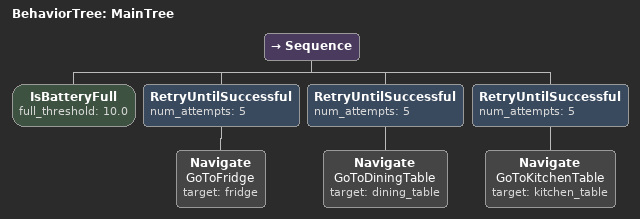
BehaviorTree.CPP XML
<root BTCPP_format="4">

  <BehaviorTree ID="MainTree">
    <Sequence>
      <IsBatteryFull full_threshold="10.0"/>

      <RetryUntilSuccessful num_attempts="5">
        <Navigate name="GoToFridge" target="fridge"/>
      </RetryUntilSuccessful>

      <RetryUntilSuccessful num_attempts="5">
        <Navigate name="GoToDiningTable" target="dining_table"/>
      </RetryUntilSuccessful>

      <RetryUntilSuccessful num_attempts="5">
        <Navigate name="GoToKitchenTable" target="kitchen_table"/>
      </RetryUntilSuccessful>
    </Sequence>
  </BehaviorTree>

</root>
